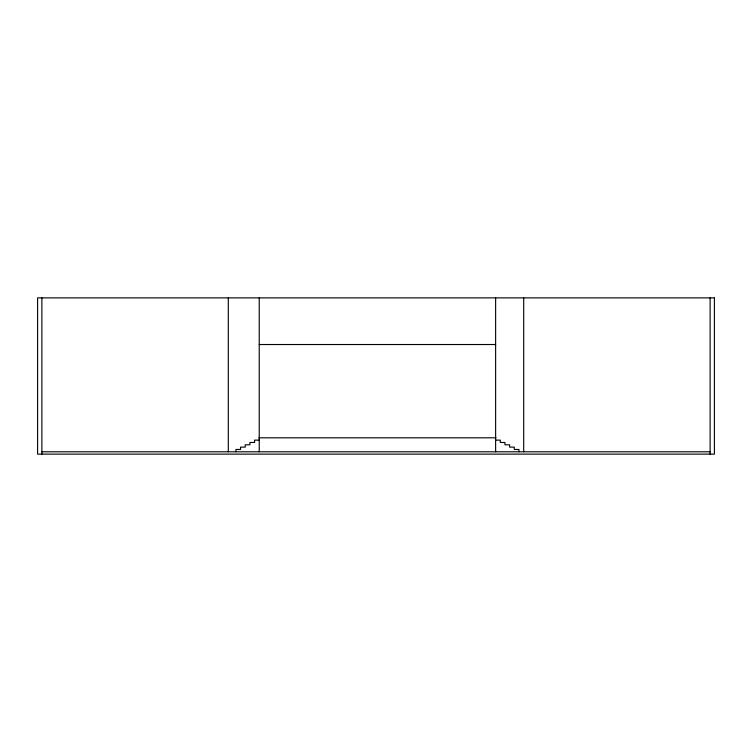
<?xml version="1.0" encoding="UTF-8"?>
<svg xmlns="http://www.w3.org/2000/svg" width="752" height="752" viewBox="0 0 752 752"><rect width="100%" height="100%" fill="white"/><g stroke="black" fill="none" stroke-linecap="round" stroke-linejoin="round"><path stroke-width="1.13" d="M259.233 344.519L495.624 344.519M258.848 437.805L496 437.805M259.233 440.136L254.571 440.136L254.571 442.467L249.908 442.467L249.908 444.799L245.237 444.799L245.237 447.13L240.574 447.13L240.574 449.461L235.912 449.461L235.912 451.792M495.624 440.136L500.287 440.136L500.287 442.467L504.949 442.467L504.949 444.799L509.612 444.799L509.612 447.13L514.283 447.13L514.283 449.461L518.946 449.461L518.946 451.792M41.868 451.792L710.132 451.792M710.132 297.877L710.132 454.123M523.702 297.877L523.702 451.773M495.624 297.877L495.624 451.792M259.233 297.877L259.233 451.792M228.298 297.877L228.298 451.773M41.868 297.877L41.868 454.123M714.4 297.877L37.6 297.877L37.6 454.123L714.4 454.123L714.4 297.877"/></g></svg>
